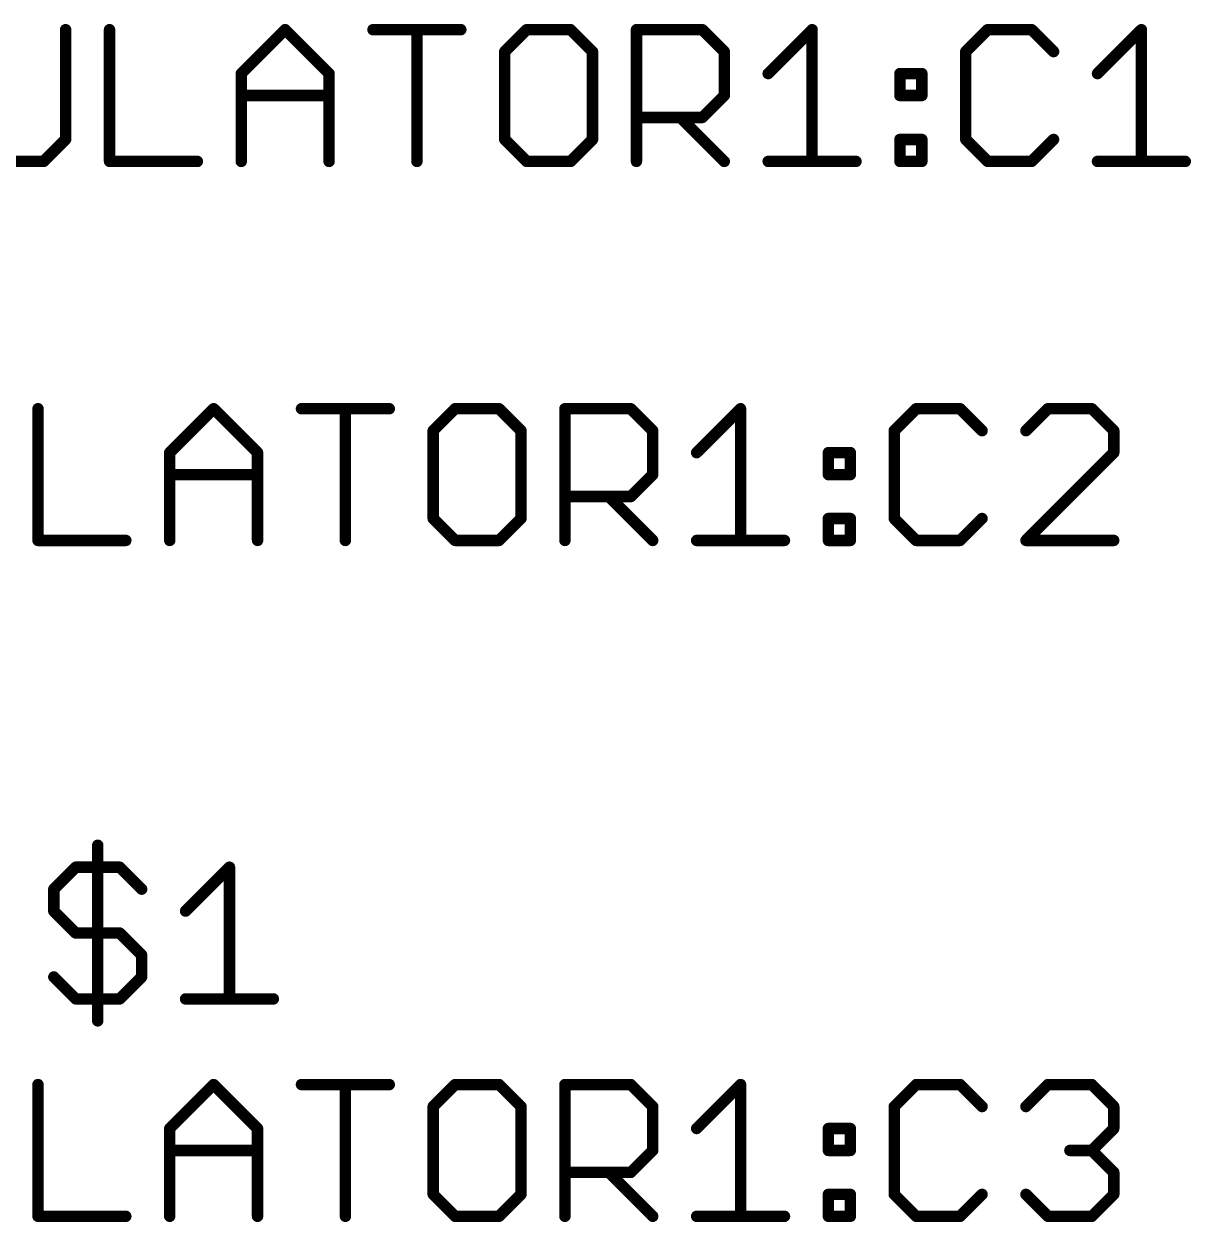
# Model space of a CAD drawing. Extents: x -13 to 61, y -28 to 85.
# Drawn here: x 6.18 to 16.54, y -23.73 to -13.09 of the extents above; entities that cross this region are included whole.
import ezdxf

# ---------------------------------------------------------------- set-up
doc = ezdxf.new("R2010")
doc.units = 0
doc.layers.add('25', color=253, linetype='CONTINUOUS')

msp = doc.modelspace()

# ---------------------------------------------------------------- linework, layer by layer
at = {"layer": '25', "const_width": 0.1016}
for points in [[(6.5506, -14.1193), (6.5506, -13.1448)], [(6.9404, -13.1448), (6.9404, -14.3142)], [(8.1098, -13.5346), (8.4996, -13.1448)], [(8.4996, -13.1448), (8.8894, -13.5346)], [(9.2792, -13.1448), (10.0588, -13.1448)], [(9.669, -14.3142), (9.669, -13.1448)], [(10.6435, -13.1448), (10.4486, -13.3397)], [(11.0333, -13.1448), (10.6435, -13.1448)], [(11.2282, -13.3397), (11.0333, -13.1448)], [(11.618, -14.3142), (11.618, -13.1448)], [(11.618, -13.1448), (12.2027, -13.1448)], [(12.2027, -13.1448), (12.3976, -13.3397)], [(12.7874, -13.5346), (13.1772, -13.1448)], [(13.1772, -13.1448), (13.1772, -14.3142)], [(14.7363, -13.1448), (14.5415, -13.3397)], [(15.1261, -13.1448), (14.7363, -13.1448)], [(15.321, -13.3397), (15.1261, -13.1448)], [(15.7108, -13.5346), (16.1006, -13.1448)], [(16.1006, -13.1448), (16.1006, -14.3142)], [(10.4486, -13.3397), (10.4486, -14.1193)], [(11.2282, -14.1193), (11.2282, -13.3397)], [(12.3976, -13.3397), (12.3976, -13.7295)], [(14.5415, -13.3397), (14.5415, -14.1193)], [(8.1098, -14.3142), (8.1098, -13.5346)], [(8.8894, -13.5346), (8.8894, -14.3142)], [(13.9568, -13.5346), (14.1517, -13.5346)], [(13.9568, -13.7295), (13.9568, -13.5346)], [(14.1517, -13.5346), (14.1517, -13.7295)], [(8.1098, -13.7295), (8.8894, -13.7295)], [(12.3976, -13.7295), (12.2027, -13.9244)], [(14.1517, -13.7295), (13.9568, -13.7295)], [(12.2027, -13.9244), (11.618, -13.9244)], [(12.0078, -13.9244), (12.3976, -14.3142)], [(6.3557, -14.3142), (6.5506, -14.1193)], [(10.4486, -14.1193), (10.6435, -14.3142)], [(11.0333, -14.3142), (11.2282, -14.1193)], [(13.9568, -14.1193), (14.1517, -14.1193)], [(13.9568, -14.3142), (13.9568, -14.1193)], [(14.1517, -14.1193), (14.1517, -14.3142)], [(14.5415, -14.1193), (14.7363, -14.3142)], [(15.1261, -14.3142), (15.321, -14.1193)], [(5.9659, -14.3142), (6.3557, -14.3142)], [(6.9404, -14.3142), (7.72, -14.3142)], [(10.6435, -14.3142), (11.0333, -14.3142)], [(12.7874, -14.3142), (13.567, -14.3142)], [(14.1517, -14.3142), (13.9568, -14.3142)], [(14.7363, -14.3142), (15.1261, -14.3142)], [(15.7108, -14.3142), (16.4904, -14.3142)], [(6.3054, -16.5098), (6.3054, -17.6792)], [(7.4748, -16.8996), (7.8646, -16.5098)], [(7.8646, -16.5098), (8.2544, -16.8996)], [(8.6442, -16.5098), (9.4238, -16.5098)], [(9.034, -17.6792), (9.034, -16.5098)], [(10.0085, -16.5098), (9.8136, -16.7047)], [(10.3983, -16.5098), (10.0085, -16.5098)], [(10.5932, -16.7047), (10.3983, -16.5098)], [(10.983, -17.6792), (10.983, -16.5098)], [(10.983, -16.5098), (11.5677, -16.5098)], [(11.5677, -16.5098), (11.7626, -16.7047)], [(12.1524, -16.8996), (12.5422, -16.5098)], [(12.5422, -16.5098), (12.5422, -17.6792)], [(14.1013, -16.5098), (13.9065, -16.7047)], [(14.4911, -16.5098), (14.1013, -16.5098)], [(14.686, -16.7047), (14.4911, -16.5098)], [(15.2707, -16.5098), (15.0758, -16.7047)], [(15.6605, -16.5098), (15.2707, -16.5098)], [(15.8554, -16.7047), (15.6605, -16.5098)], [(9.8136, -16.7047), (9.8136, -17.4843)], [(10.5932, -17.4843), (10.5932, -16.7047)], [(11.7626, -16.7047), (11.7626, -17.0945)], [(13.9065, -16.7047), (13.9065, -17.4843)], [(15.8554, -16.8996), (15.8554, -16.7047)], [(7.4748, -17.6792), (7.4748, -16.8996)], [(8.2544, -16.8996), (8.2544, -17.6792)], [(13.3218, -16.8996), (13.5167, -16.8996)], [(13.3218, -17.0945), (13.3218, -16.8996)], [(13.5167, -16.8996), (13.5167, -17.0945)], [(15.0758, -17.6792), (15.8554, -16.8996)], [(7.4748, -17.0945), (8.2544, -17.0945)], [(11.7626, -17.0945), (11.5677, -17.2894)], [(13.5167, -17.0945), (13.3218, -17.0945)], [(11.5677, -17.2894), (10.983, -17.2894)], [(11.3728, -17.2894), (11.7626, -17.6792)], [(9.8136, -17.4843), (10.0085, -17.6792)], [(10.3983, -17.6792), (10.5932, -17.4843)], [(13.3218, -17.4843), (13.5167, -17.4843)], [(13.3218, -17.6792), (13.3218, -17.4843)], [(13.5167, -17.4843), (13.5167, -17.6792)], [(13.9065, -17.4843), (14.1013, -17.6792)], [(14.4911, -17.6792), (14.686, -17.4843)], [(6.3054, -17.6792), (7.085, -17.6792)], [(10.0085, -17.6792), (10.3983, -17.6792)], [(12.1524, -17.6792), (12.932, -17.6792)], [(13.5167, -17.6792), (13.3218, -17.6792)], [(14.1013, -17.6792), (14.4911, -17.6792)], [(15.8554, -17.6792), (15.0758, -17.6792)], [(6.8356, -20.3849), (6.8356, -21.9441)], [(6.4458, -20.7747), (6.6407, -20.5798)], [(6.6407, -20.5798), (7.0305, -20.5798)], [(7.0305, -20.5798), (7.2254, -20.7747)], [(7.6152, -20.9696), (8.005, -20.5798)], [(8.005, -20.5798), (8.005, -21.7492)], [(6.4458, -20.9696), (6.4458, -20.7747)], [(6.6407, -21.1645), (6.4458, -20.9696)], [(7.0305, -21.1645), (6.6407, -21.1645)], [(7.2254, -21.3594), (7.0305, -21.1645)], [(7.2254, -21.5543), (7.2254, -21.3594)], [(6.4458, -21.5543), (6.6407, -21.7492)], [(7.0305, -21.7492), (7.2254, -21.5543)], [(6.6407, -21.7492), (7.0305, -21.7492)], [(7.6152, -21.7492), (8.3948, -21.7492)], [(6.3054, -22.5098), (6.3054, -23.6792)], [(7.4748, -22.8996), (7.8646, -22.5098)], [(7.8646, -22.5098), (8.2544, -22.8996)], [(8.6442, -22.5098), (9.4238, -22.5098)], [(9.034, -23.6792), (9.034, -22.5098)], [(10.0085, -22.5098), (9.8136, -22.7047)], [(10.3983, -22.5098), (10.0085, -22.5098)], [(10.5932, -22.7047), (10.3983, -22.5098)], [(10.983, -23.6792), (10.983, -22.5098)], [(10.983, -22.5098), (11.5677, -22.5098)], [(11.5677, -22.5098), (11.7626, -22.7047)], [(12.1524, -22.8996), (12.5422, -22.5098)], [(12.5422, -22.5098), (12.5422, -23.6792)], [(14.1013, -22.5098), (13.9065, -22.7047)], [(14.4911, -22.5098), (14.1013, -22.5098)], [(14.686, -22.7047), (14.4911, -22.5098)], [(15.0758, -22.7047), (15.2707, -22.5098)], [(15.2707, -22.5098), (15.6605, -22.5098)], [(15.6605, -22.5098), (15.8554, -22.7047)], [(9.8136, -22.7047), (9.8136, -23.4843)], [(10.5932, -23.4843), (10.5932, -22.7047)], [(11.7626, -22.7047), (11.7626, -23.0945)], [(13.9065, -22.7047), (13.9065, -23.4843)], [(15.8554, -22.7047), (15.8554, -22.8996)], [(7.4748, -23.6792), (7.4748, -22.8996)], [(8.2544, -22.8996), (8.2544, -23.6792)], [(13.3218, -22.8996), (13.5167, -22.8996)], [(13.3218, -23.0945), (13.3218, -22.8996)], [(13.5167, -22.8996), (13.5167, -23.0945)], [(15.8554, -22.8996), (15.6605, -23.0945)], [(7.4748, -23.0945), (8.2544, -23.0945)], [(11.7626, -23.0945), (11.5677, -23.2894)], [(13.5167, -23.0945), (13.3218, -23.0945)], [(15.6605, -23.0945), (15.4656, -23.0945)], [(15.6605, -23.0945), (15.8554, -23.2894)], [(11.5677, -23.2894), (10.983, -23.2894)], [(11.3728, -23.2894), (11.7626, -23.6792)], [(15.8554, -23.2894), (15.8554, -23.4843)], [(9.8136, -23.4843), (10.0085, -23.6792)], [(10.3983, -23.6792), (10.5932, -23.4843)], [(13.3218, -23.4843), (13.5167, -23.4843)], [(13.3218, -23.6792), (13.3218, -23.4843)], [(13.5167, -23.4843), (13.5167, -23.6792)], [(13.9065, -23.4843), (14.1013, -23.6792)], [(14.4911, -23.6792), (14.686, -23.4843)], [(15.2707, -23.6792), (15.0758, -23.4843)], [(15.8554, -23.4843), (15.6605, -23.6792)], [(6.3054, -23.6792), (7.085, -23.6792)], [(10.0085, -23.6792), (10.3983, -23.6792)], [(12.1524, -23.6792), (12.932, -23.6792)], [(13.5167, -23.6792), (13.3218, -23.6792)], [(14.1013, -23.6792), (14.4911, -23.6792)], [(15.6605, -23.6792), (15.2707, -23.6792)]]:
    msp.add_lwpolyline(points, dxfattribs=at)
at = {"layer": '25', "const_width": 0.0508}
for points in [[(6.576, -13.1448, 1), (6.5252, -13.1448)], [(6.9658, -13.1448, 1), (6.915, -13.1448)], [(8.5175, -13.1268, 1), (8.4816, -13.1628)], [(8.5175, -13.1628, 1), (8.4816, -13.1268)], [(9.2792, -13.1194, 1), (9.2792, -13.1702)], [(9.6944, -13.1448, 1), (9.6436, -13.1448)], [(10.0588, -13.1702, 1), (10.0588, -13.1194)], [(10.6435, -13.1194, 1), (10.6435, -13.1702)], [(10.6614, -13.1628, 1), (10.6255, -13.1268)], [(11.0512, -13.1268, 1), (11.0153, -13.1628)], [(11.0333, -13.1702, 1), (11.0333, -13.1194)], [(11.6434, -13.1448, 1), (11.5926, -13.1448)], [(11.618, -13.1194, 1), (11.618, -13.1702)], [(12.2206, -13.1268, 1), (12.1847, -13.1628)], [(12.2027, -13.1702, 1), (12.2027, -13.1194)], [(13.2026, -13.1448, 1), (13.1518, -13.1448)], [(13.1951, -13.1628, 1), (13.1592, -13.1268)], [(14.7363, -13.1194, 1), (14.7363, -13.1702)], [(14.7543, -13.1628, 1), (14.7184, -13.1268)], [(15.1441, -13.1268, 1), (15.1082, -13.1628)], [(15.1261, -13.1702, 1), (15.1261, -13.1194)], [(16.126, -13.1448, 1), (16.0752, -13.1448)], [(16.1186, -13.1628, 1), (16.0827, -13.1268)], [(10.474, -13.3397, 1), (10.4232, -13.3397)], [(11.2536, -13.3397, 1), (11.2028, -13.3397)], [(12.423, -13.3397, 1), (12.3722, -13.3397)], [(14.5669, -13.3397, 1), (14.5161, -13.3397)], [(10.4306, -13.3217, 1), (10.4665, -13.3577)], [(11.2102, -13.3577, 1), (11.2461, -13.3217)], [(12.3796, -13.3577, 1), (12.4155, -13.3217)], [(14.5235, -13.3217, 1), (14.5594, -13.3577)], [(15.3031, -13.3577, 1), (15.339, -13.3217)], [(8.0918, -13.5166, 1), (8.1277, -13.5526)], [(8.1352, -13.5346, 1), (8.0844, -13.5346)], [(8.9148, -13.5346, 1), (8.864, -13.5346)], [(8.8714, -13.5526, 1), (8.9073, -13.5166)], [(12.7694, -13.5166, 1), (12.8053, -13.5526)], [(13.9568, -13.5092, 1), (13.9568, -13.56)], [(13.9822, -13.5346, 1), (13.9314, -13.5346)], [(14.177, -13.5346, 1), (14.1263, -13.5346)], [(14.1517, -13.56, 1), (14.1517, -13.5092)], [(15.6929, -13.5166, 1), (15.7288, -13.5526)], [(8.1098, -13.7041, 1), (8.1098, -13.7549)], [(8.8894, -13.7549, 1), (8.8894, -13.7041)], [(12.3722, -13.7295, 1), (12.423, -13.7295)], [(12.4155, -13.7475, 1), (12.3796, -13.7115)], [(13.9568, -13.7041, 1), (13.9568, -13.7549)], [(13.9314, -13.7295, 1), (13.9822, -13.7295)], [(14.1263, -13.7295, 1), (14.177, -13.7295)], [(14.1517, -13.7549, 1), (14.1517, -13.7041)], [(11.618, -13.899, 1), (11.618, -13.9498)], [(12.0257, -13.9064, 1), (11.9898, -13.9424)], [(12.1847, -13.9064, 1), (12.2206, -13.9424)], [(12.2027, -13.9498, 1), (12.2027, -13.899)], [(6.5252, -14.1193, 1), (6.576, -14.1193)], [(6.5685, -14.1373, 1), (6.5326, -14.1013)], [(10.4665, -14.1013, 1), (10.4306, -14.1373)], [(10.4232, -14.1193, 1), (10.474, -14.1193)], [(11.2028, -14.1193, 1), (11.2536, -14.1193)], [(11.2461, -14.1373, 1), (11.2102, -14.1013)], [(13.9568, -14.0939, 1), (13.9568, -14.1447)], [(13.9822, -14.1193, 1), (13.9314, -14.1193)], [(14.177, -14.1193, 1), (14.1263, -14.1193)], [(14.1517, -14.1447, 1), (14.1517, -14.0939)], [(14.5594, -14.1013, 1), (14.5235, -14.1373)], [(14.5161, -14.1193, 1), (14.5669, -14.1193)], [(15.339, -14.1373, 1), (15.3031, -14.1013)], [(6.3377, -14.2962, 1), (6.3736, -14.3322)], [(6.3557, -14.3396, 1), (6.3557, -14.2888)], [(6.9404, -14.2888, 1), (6.9404, -14.3396)], [(6.915, -14.3142, 1), (6.9658, -14.3142)], [(7.72, -14.3396, 1), (7.72, -14.2888)], [(8.0844, -14.3142, 1), (8.1352, -14.3142)], [(8.864, -14.3142, 1), (8.9148, -14.3142)], [(9.6436, -14.3142, 1), (9.6944, -14.3142)], [(10.6435, -14.2888, 1), (10.6435, -14.3396)], [(10.6255, -14.3322, 1), (10.6614, -14.2962)], [(11.0153, -14.2962, 1), (11.0512, -14.3322)], [(11.0333, -14.3396, 1), (11.0333, -14.2888)], [(11.5926, -14.3142, 1), (11.6434, -14.3142)], [(12.3796, -14.3322, 1), (12.4155, -14.2962)], [(12.7874, -14.2888, 1), (12.7874, -14.3396)], [(13.1518, -14.3142, 1), (13.2026, -14.3142)], [(13.567, -14.3396, 1), (13.567, -14.2888)], [(13.9568, -14.2888, 1), (13.9568, -14.3396)], [(13.9314, -14.3142, 1), (13.9822, -14.3142)], [(14.1263, -14.3142, 1), (14.177, -14.3142)], [(14.1517, -14.3396, 1), (14.1517, -14.2888)], [(14.7363, -14.2888, 1), (14.7363, -14.3396)], [(14.7184, -14.3322, 1), (14.7543, -14.2962)], [(15.1082, -14.2962, 1), (15.1441, -14.3322)], [(15.1261, -14.3396, 1), (15.1261, -14.2888)], [(15.7108, -14.2888, 1), (15.7108, -14.3396)], [(16.0752, -14.3142, 1), (16.126, -14.3142)], [(16.4904, -14.3396, 1), (16.4904, -14.2888)], [(6.3308, -16.5098, 1), (6.28, -16.5098)], [(7.8825, -16.4918, 1), (7.8466, -16.5278)], [(7.8825, -16.5278, 1), (7.8466, -16.4918)], [(8.6442, -16.4844, 1), (8.6442, -16.5352)], [(9.0594, -16.5098, 1), (9.0086, -16.5098)], [(9.4238, -16.5352, 1), (9.4238, -16.4844)], [(10.0085, -16.4844, 1), (10.0085, -16.5352)], [(10.0264, -16.5278, 1), (9.9905, -16.4918)], [(10.4162, -16.4918, 1), (10.3803, -16.5278)], [(10.3983, -16.5352, 1), (10.3983, -16.4844)], [(11.0084, -16.5098, 1), (10.9576, -16.5098)], [(10.983, -16.4844, 1), (10.983, -16.5352)], [(11.5856, -16.4918, 1), (11.5497, -16.5278)], [(11.5677, -16.5352, 1), (11.5677, -16.4844)], [(12.5676, -16.5098, 1), (12.5168, -16.5098)], [(12.5601, -16.5278, 1), (12.5242, -16.4918)], [(14.1013, -16.4844, 1), (14.1013, -16.5352)], [(14.1193, -16.5278, 1), (14.0834, -16.4918)], [(14.5091, -16.4918, 1), (14.4732, -16.5278)], [(14.4911, -16.5352, 1), (14.4911, -16.4844)], [(15.2707, -16.4844, 1), (15.2707, -16.5352)], [(15.2887, -16.5278, 1), (15.2528, -16.4918)], [(15.6785, -16.4918, 1), (15.6426, -16.5278)], [(15.6605, -16.5352, 1), (15.6605, -16.4844)], [(9.7956, -16.6867, 1), (9.8315, -16.7227)], [(9.839, -16.7047, 1), (9.7882, -16.7047)], [(10.6186, -16.7047, 1), (10.5678, -16.7047)], [(10.5752, -16.7227, 1), (10.6111, -16.6867)], [(11.788, -16.7047, 1), (11.7372, -16.7047)], [(11.7446, -16.7227, 1), (11.7805, -16.6867)], [(13.8885, -16.6867, 1), (13.9244, -16.7227)], [(13.9319, -16.7047, 1), (13.8811, -16.7047)], [(14.6681, -16.7227, 1), (14.704, -16.6867)], [(15.0579, -16.6867, 1), (15.0938, -16.7227)], [(15.8808, -16.7047, 1), (15.83, -16.7047)], [(15.8375, -16.7227, 1), (15.8734, -16.6867)], [(7.4568, -16.8816, 1), (7.4927, -16.9176)], [(7.5002, -16.8996, 1), (7.4494, -16.8996)], [(8.2798, -16.8996, 1), (8.229, -16.8996)], [(8.2364, -16.9176, 1), (8.2723, -16.8816)], [(12.1344, -16.8816, 1), (12.1703, -16.9176)], [(13.3218, -16.8742, 1), (13.3218, -16.925)], [(13.3472, -16.8996, 1), (13.2964, -16.8996)], [(13.542, -16.8996, 1), (13.4913, -16.8996)], [(13.5167, -16.925, 1), (13.5167, -16.8742)], [(15.83, -16.8996, 1), (15.8808, -16.8996)], [(15.8734, -16.9176, 1), (15.8375, -16.8816)], [(7.4748, -17.0691, 1), (7.4748, -17.1199)], [(8.2544, -17.1199, 1), (8.2544, -17.0691)], [(11.7372, -17.0945, 1), (11.788, -17.0945)], [(11.7805, -17.1125, 1), (11.7446, -17.0765)], [(13.3218, -17.0691, 1), (13.3218, -17.1199)], [(13.2964, -17.0945, 1), (13.3472, -17.0945)], [(13.4913, -17.0945, 1), (13.542, -17.0945)], [(13.5167, -17.1199, 1), (13.5167, -17.0691)], [(10.983, -17.264, 1), (10.983, -17.3148)], [(11.3907, -17.2714, 1), (11.3548, -17.3074)], [(11.5497, -17.2714, 1), (11.5856, -17.3074)], [(11.5677, -17.3148, 1), (11.5677, -17.264)], [(9.8315, -17.4663, 1), (9.7956, -17.5023)], [(10.6111, -17.5023, 1), (10.5752, -17.4663)], [(13.3218, -17.4589, 1), (13.3218, -17.5097)], [(13.3472, -17.4843, 1), (13.2964, -17.4843)], [(13.542, -17.4843, 1), (13.4913, -17.4843)], [(13.5167, -17.5097, 1), (13.5167, -17.4589)], [(13.9244, -17.4663, 1), (13.8885, -17.5023)], [(14.704, -17.5023, 1), (14.6681, -17.4663)], [(9.7882, -17.4843, 1), (9.839, -17.4843)], [(10.5678, -17.4843, 1), (10.6186, -17.4843)], [(13.8811, -17.4843, 1), (13.9319, -17.4843)], [(6.3054, -17.6538, 1), (6.3054, -17.7046)], [(6.28, -17.6792, 1), (6.3308, -17.6792)], [(7.085, -17.7046, 1), (7.085, -17.6538)], [(7.4494, -17.6792, 1), (7.5002, -17.6792)], [(8.229, -17.6792, 1), (8.2798, -17.6792)], [(9.0086, -17.6792, 1), (9.0594, -17.6792)], [(10.0085, -17.6538, 1), (10.0085, -17.7046)], [(9.9905, -17.6972, 1), (10.0264, -17.6612)], [(10.3803, -17.6612, 1), (10.4162, -17.6972)], [(10.3983, -17.7046, 1), (10.3983, -17.6538)], [(10.9576, -17.6792, 1), (11.0084, -17.6792)], [(11.7446, -17.6972, 1), (11.7805, -17.6612)], [(12.1524, -17.6538, 1), (12.1524, -17.7046)], [(12.5168, -17.6792, 1), (12.5676, -17.6792)], [(12.932, -17.7046, 1), (12.932, -17.6538)], [(13.3218, -17.6538, 1), (13.3218, -17.7046)], [(13.2964, -17.6792, 1), (13.3472, -17.6792)], [(13.4913, -17.6792, 1), (13.542, -17.6792)], [(13.5167, -17.7046, 1), (13.5167, -17.6538)], [(14.1013, -17.6538, 1), (14.1013, -17.7046)], [(14.0834, -17.6972, 1), (14.1193, -17.6612)], [(14.4732, -17.6612, 1), (14.5091, -17.6972)], [(14.4911, -17.7046, 1), (14.4911, -17.6538)], [(15.0758, -17.6538, 1), (15.0758, -17.7046)], [(15.0579, -17.6612, 1), (15.0938, -17.6972)], [(15.8554, -17.7046, 1), (15.8554, -17.6538)], [(6.861, -20.3849, 1), (6.8102, -20.3849)], [(6.6407, -20.5544, 1), (6.6407, -20.6052)], [(6.6587, -20.5978, 1), (6.6228, -20.5618)], [(7.0485, -20.5618, 1), (7.0126, -20.5978)], [(7.0305, -20.6052, 1), (7.0305, -20.5544)], [(8.0304, -20.5798, 1), (7.9796, -20.5798)], [(8.023, -20.5978, 1), (7.9871, -20.5618)], [(6.4712, -20.7747, 1), (6.4204, -20.7747)], [(6.4279, -20.7567, 1), (6.4638, -20.7927)], [(7.2075, -20.7927, 1), (7.2434, -20.7567)], [(6.4638, -20.9516, 1), (6.4279, -20.9876)], [(6.4204, -20.9696, 1), (6.4712, -20.9696)], [(7.5973, -20.9516, 1), (7.6332, -20.9876)], [(6.6407, -21.1391, 1), (6.6407, -21.1899)], [(6.6228, -21.1825, 1), (6.6587, -21.1465)], [(7.0485, -21.1465, 1), (7.0126, -21.1825)], [(7.0305, -21.1899, 1), (7.0305, -21.1391)], [(7.2508, -21.3594, 1), (7.2, -21.3594)], [(7.2075, -21.3774, 1), (7.2434, -21.3414)], [(6.4638, -21.5363, 1), (6.4279, -21.5723)], [(7.2, -21.5543, 1), (7.2508, -21.5543)], [(7.2434, -21.5723, 1), (7.2075, -21.5363)], [(6.6407, -21.7238, 1), (6.6407, -21.7746)], [(6.6228, -21.7672, 1), (6.6587, -21.7312)], [(7.0126, -21.7312, 1), (7.0485, -21.7672)], [(7.0305, -21.7746, 1), (7.0305, -21.7238)], [(7.6152, -21.7238, 1), (7.6152, -21.7746)], [(7.9796, -21.7492, 1), (8.0304, -21.7492)], [(8.3948, -21.7746, 1), (8.3948, -21.7238)], [(6.8102, -21.9441, 1), (6.861, -21.9441)], [(6.3308, -22.5098, 1), (6.28, -22.5098)], [(7.8825, -22.4918, 1), (7.8466, -22.5278)], [(7.8825, -22.5278, 1), (7.8466, -22.4918)], [(8.6442, -22.4844, 1), (8.6442, -22.5352)], [(9.0594, -22.5098, 1), (9.0086, -22.5098)], [(9.4238, -22.5352, 1), (9.4238, -22.4844)], [(10.0085, -22.4844, 1), (10.0085, -22.5352)], [(10.0264, -22.5278, 1), (9.9905, -22.4918)], [(10.4162, -22.4918, 1), (10.3803, -22.5278)], [(10.3983, -22.5352, 1), (10.3983, -22.4844)], [(11.0084, -22.5098, 1), (10.9576, -22.5098)], [(10.983, -22.4844, 1), (10.983, -22.5352)], [(11.5856, -22.4918, 1), (11.5497, -22.5278)], [(11.5677, -22.5352, 1), (11.5677, -22.4844)], [(12.5676, -22.5098, 1), (12.5168, -22.5098)], [(12.5601, -22.5278, 1), (12.5242, -22.4918)], [(14.1013, -22.4844, 1), (14.1013, -22.5352)], [(14.1193, -22.5278, 1), (14.0834, -22.4918)], [(14.5091, -22.4918, 1), (14.4732, -22.5278)], [(14.4911, -22.5352, 1), (14.4911, -22.4844)], [(15.2707, -22.4844, 1), (15.2707, -22.5352)], [(15.2887, -22.5278, 1), (15.2528, -22.4918)], [(15.6785, -22.4918, 1), (15.6426, -22.5278)], [(15.6605, -22.5352, 1), (15.6605, -22.4844)], [(9.839, -22.7047, 1), (9.7882, -22.7047)], [(10.6186, -22.7047, 1), (10.5678, -22.7047)], [(11.788, -22.7047, 1), (11.7372, -22.7047)], [(13.9319, -22.7047, 1), (13.8811, -22.7047)], [(15.8808, -22.7047, 1), (15.83, -22.7047)], [(9.7956, -22.6867, 1), (9.8315, -22.7227)], [(10.5752, -22.7227, 1), (10.6111, -22.6867)], [(11.7446, -22.7227, 1), (11.7805, -22.6867)], [(13.8885, -22.6867, 1), (13.9244, -22.7227)], [(14.6681, -22.7227, 1), (14.704, -22.6867)], [(15.0579, -22.6867, 1), (15.0938, -22.7227)], [(15.8375, -22.7227, 1), (15.8734, -22.6867)], [(7.4568, -22.8816, 1), (7.4927, -22.9176)], [(7.5002, -22.8996, 1), (7.4494, -22.8996)], [(8.2798, -22.8996, 1), (8.229, -22.8996)], [(8.2364, -22.9176, 1), (8.2723, -22.8816)], [(12.1344, -22.8816, 1), (12.1703, -22.9176)], [(13.3218, -22.8742, 1), (13.3218, -22.925)], [(13.3472, -22.8996, 1), (13.2964, -22.8996)], [(13.542, -22.8996, 1), (13.4913, -22.8996)], [(13.5167, -22.925, 1), (13.5167, -22.8742)], [(15.8734, -22.9176, 1), (15.8375, -22.8816)], [(15.83, -22.8996, 1), (15.8808, -22.8996)], [(7.4748, -23.0691, 1), (7.4748, -23.1199)], [(8.2544, -23.1199, 1), (8.2544, -23.0691)], [(11.7372, -23.0945, 1), (11.788, -23.0945)], [(11.7805, -23.1125, 1), (11.7446, -23.0765)], [(13.3218, -23.0691, 1), (13.3218, -23.1199)], [(13.2964, -23.0945, 1), (13.3472, -23.0945)], [(13.4913, -23.0945, 1), (13.542, -23.0945)], [(13.5167, -23.1199, 1), (13.5167, -23.0691)], [(15.4656, -23.0691, 1), (15.4656, -23.1199)], [(15.6785, -23.0765, 1), (15.6426, -23.1125)], [(15.6426, -23.0765, 1), (15.6785, -23.1125)], [(15.6605, -23.1199, 1), (15.6605, -23.0691)], [(10.983, -23.264, 1), (10.983, -23.3148)], [(11.3907, -23.2714, 1), (11.3548, -23.3074)], [(11.5497, -23.2714, 1), (11.5856, -23.3074)], [(11.5677, -23.3148, 1), (11.5677, -23.264)], [(15.8808, -23.2894, 1), (15.83, -23.2894)], [(15.8375, -23.3074, 1), (15.8734, -23.2714)], [(9.8315, -23.4663, 1), (9.7956, -23.5023)], [(9.7882, -23.4843, 1), (9.839, -23.4843)], [(10.5678, -23.4843, 1), (10.6186, -23.4843)], [(10.6111, -23.5023, 1), (10.5752, -23.4663)], [(13.3218, -23.4589, 1), (13.3218, -23.5097)], [(13.3472, -23.4843, 1), (13.2964, -23.4843)], [(13.542, -23.4843, 1), (13.4913, -23.4843)], [(13.5167, -23.5097, 1), (13.5167, -23.4589)], [(13.9244, -23.4663, 1), (13.8885, -23.5023)], [(13.8811, -23.4843, 1), (13.9319, -23.4843)], [(14.704, -23.5023, 1), (14.6681, -23.4663)], [(15.0938, -23.4663, 1), (15.0579, -23.5023)], [(15.83, -23.4843, 1), (15.8808, -23.4843)], [(15.8734, -23.5023, 1), (15.8375, -23.4663)], [(6.3054, -23.6538, 1), (6.3054, -23.7046)], [(6.28, -23.6792, 1), (6.3308, -23.6792)], [(7.085, -23.7046, 1), (7.085, -23.6538)], [(7.4494, -23.6792, 1), (7.5002, -23.6792)], [(8.229, -23.6792, 1), (8.2798, -23.6792)], [(9.0086, -23.6792, 1), (9.0594, -23.6792)], [(10.0085, -23.6538, 1), (10.0085, -23.7046)], [(9.9905, -23.6972, 1), (10.0264, -23.6612)], [(10.3803, -23.6612, 1), (10.4162, -23.6972)], [(10.3983, -23.7046, 1), (10.3983, -23.6538)], [(10.9576, -23.6792, 1), (11.0084, -23.6792)], [(11.7446, -23.6972, 1), (11.7805, -23.6612)], [(12.1524, -23.6538, 1), (12.1524, -23.7046)], [(12.5168, -23.6792, 1), (12.5676, -23.6792)], [(12.932, -23.7046, 1), (12.932, -23.6538)], [(13.3218, -23.6538, 1), (13.3218, -23.7046)], [(13.2964, -23.6792, 1), (13.3472, -23.6792)], [(13.4913, -23.6792, 1), (13.542, -23.6792)], [(13.5167, -23.7046, 1), (13.5167, -23.6538)], [(14.1013, -23.6538, 1), (14.1013, -23.7046)], [(14.0834, -23.6972, 1), (14.1193, -23.6612)], [(14.4732, -23.6612, 1), (14.5091, -23.6972)], [(14.4911, -23.7046, 1), (14.4911, -23.6538)], [(15.2707, -23.6538, 1), (15.2707, -23.7046)], [(15.2528, -23.6972, 1), (15.2887, -23.6612)], [(15.6426, -23.6612, 1), (15.6785, -23.6972)], [(15.6605, -23.7046, 1), (15.6605, -23.6538)]]:
    msp.add_lwpolyline(points, format="xyb", dxfattribs=at)

doc.saveas('drawing.dxf')
